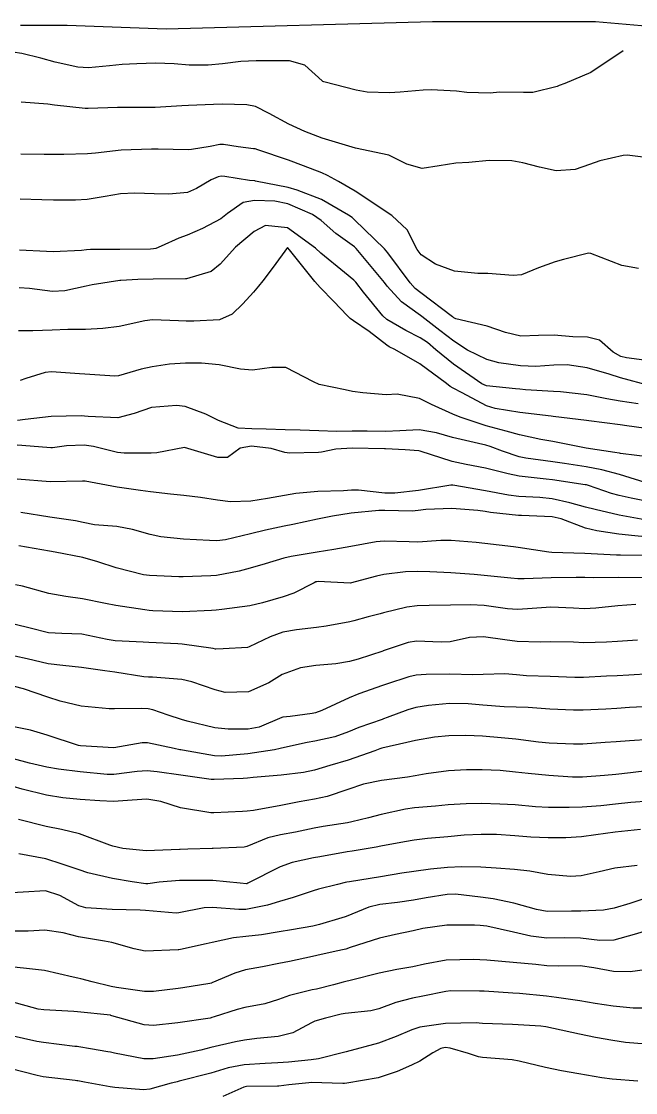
# Model space of a CAD drawing. Header units: metres. Extents: x 292545 to 299085, y 7450245 to 7463078.
# Drawn here: x 294752.3 to 294788.9, y 7462870 to 7462934 of the extents above; entities that cross this region are included whole.
import ezdxf

# ---------------------------------------------------------------- set-up
doc = ezdxf.new("R2010")
doc.units = ezdxf.units.M
for name, color, linetype in [('Area', 45, 'Continuous'), ('Curvas de Nivel 1m', 11, 'Continuous'), ('Curvas de Nivel 5m', 15, 'Continuous')]:
    doc.layers.add(name, color=color, linetype=linetype)

msp = doc.modelspace()

# ---------------------------------------------------------------- linework, layer by layer
at = {"layer": 'Area'}
msp.add_polyline3d([(294752.195, 7462933.781, 714.767), (294754.993, 7462933.791, 721.398), (294760.901, 7462933.572, 725.848), (294776.815, 7462934.01, 715.177), (294786.558, 7462934, 715.189), (294801.662, 7462932.69, 715.468), (294806.39, 7462932.945, 719.417), (294814.976, 7462932.586, 721.467), (294815.751, 7462932.654, 718.735), (294817.505, 7462932.72, 720.459), (294832.761, 7462930.872, 714.07)], dxfattribs=at)
at = {"layer": 'Curvas de Nivel 1m', "flags": 128}
for points, elevation in [([(294790.206, 7462925.793), (294788.447, 7462926.01), (294788.209, 7462926), (294786.8, 7462925.675), (294786.201, 7462925.457), (294785.33, 7462925.155), (294784.195, 7462925.089), (294783.196, 7462925.312), (294782.202, 7462925.569), (294781.552, 7462925.675), (294780.206, 7462925.697), (294778.988, 7462925.58), (294778.205, 7462925.541), (294777.202, 7462925.381), (294776.201, 7462925.214), (294775.274, 7462925.474), (294774.209, 7462926.011), (294772.213, 7462926.44), (294770.219, 7462927.039), (294769.186, 7462927.439), (294768.227, 7462927.871), (294767.061, 7462928.502), (294766.239, 7462928.935), (294765.729, 7462929.029), (294764.241, 7462929.062), (294763.733, 7462929.053), (294762.239, 7462928.981), (294761.842, 7462928.961), (294760.237, 7462928.869), (294759.961, 7462928.86), (294758.237, 7462928.863), (294757.99, 7462928.859), (294756.236, 7462928.805), (294756.052, 7462928.815), (294754.238, 7462929.016), (294753.835, 7462929.06), (294752.241, 7462929.186)], 714), ([(294789.112, 7462919.256), (294788.131, 7462919.435), (294786.276, 7462920.143), (294786.141, 7462920.167), (294784.638, 7462919.792), (294784.133, 7462919.648), (294783.144, 7462919.293), (294782.121, 7462918.879), (294781.627, 7462918.821), (294780.122, 7462918.944), (294779.526, 7462918.952), (294778.124, 7462919.091), (294777.001, 7462919.51), (294776.138, 7462920.064), (294775.906, 7462920.394), (294775.304, 7462921.552), (294774.39, 7462922.417), (294774.165, 7462922.563), (294773.777, 7462922.815), (294772.184, 7462923.863), (294771.198, 7462924.455), (294770.543, 7462924.812), (294770.198, 7462924.959), (294769.103, 7462925.377), (294768.205, 7462925.723), (294766.383, 7462926.336), (294766.212, 7462926.389), (294766.108, 7462926.407), (294765.194, 7462926.525), (294764.325, 7462926.65), (294764.214, 7462926.656), (294764.107, 7462926.648), (294763.521, 7462926.547), (294762.412, 7462926.356), (294762.211, 7462926.337), (294760.414, 7462926.374), (294760.211, 7462926.384), (294760.014, 7462926.386), (294758.21, 7462926.321), (294756.687, 7462926.146), (294756.208, 7462926.097), (294754.787, 7462926.064), (294754.207, 7462926.057), (294753.608, 7462926.06), (294752.207, 7462926.081)], 713), ([(294790.065, 7462913.692), (294788.412, 7462913.903), (294788.069, 7462913.997), (294787.616, 7462914.257), (294786.781, 7462914.97), (294786.082, 7462915.141), (294785.196, 7462915.174), (294784.082, 7462915.257), (294783.14, 7462915.251), (294782.082, 7462915.216), (294781.172, 7462915.422), (294780.087, 7462915.803), (294778.213, 7462916.248), (294778.092, 7462916.301), (294778.054, 7462916.332), (294778, 7462916.371), (294776.107, 7462917.794), (294775.777, 7462918.063), (294775.479, 7462918.4), (294774.139, 7462920.188), (294773.939, 7462920.422), (294772.16, 7462922.155), (294772.009, 7462922.289), (294771.798, 7462922.445), (294770.176, 7462923.371), (294768.734, 7462923.935), (294768.187, 7462924.084), (294766.233, 7462924.469), (294766.192, 7462924.478), (294765.87, 7462924.515), (294764.409, 7462924.751), (294764.195, 7462924.768), (294764.003, 7462924.734), (294763.587, 7462924.546), (294762.713, 7462924.026), (294762.181, 7462923.793), (294761.069, 7462923.681), (294760.18, 7462923.71), (294759.022, 7462923.756), (294758.179, 7462923.708), (294757.255, 7462923.541), (294756.174, 7462923.381), (294755.476, 7462923.334), (294754.173, 7462923.331), (294753.48, 7462923.354), (294752.173, 7462923.384)], 712), ([(294789.821, 7462912.232), (294788.05, 7462912.708), (294787.375, 7462912.938), (294786.059, 7462913.324), (294784.864, 7462913.489), (294784.061, 7462913.477), (294782.98, 7462913.389), (294782.06, 7462913.428), (294780.784, 7462913.618), (294780.065, 7462913.812), (294778.897, 7462914.362), (294778.078, 7462914.906), (294777.254, 7462915.552), (294776.172, 7462916.389), (294776.093, 7462916.438), (294774.955, 7462917.261), (294774.111, 7462918.196), (294773.94, 7462918.422), (294772.956, 7462919.606), (294772.25, 7462920.439), (294772.144, 7462920.536), (294771.034, 7462921.339), (294770.159, 7462922.117), (294769.651, 7462922.475), (294768.172, 7462923.117), (294767.396, 7462923.277), (294766.175, 7462923.308), (294765.499, 7462923.194), (294764.574, 7462922.534), (294764.16, 7462922.223), (294763.063, 7462921.642), (294762.15, 7462921.248), (294761.648, 7462921.065), (294760.608, 7462920.575), (294760.282, 7462920.438), (294760.141, 7462920.417), (294759.972, 7462920.413), (294758.141, 7462920.376), (294756.377, 7462920.391), (294756.14, 7462920.373), (294755.834, 7462920.329), (294754.139, 7462920.251), (294753.742, 7462920.259), (294752.14, 7462920.344)], 711), ([(294790.014, 7462909.637), (294788.416, 7462909.847), (294788.018, 7462909.904), (294786.15, 7462910.149), (294786.021, 7462910.161), (294785.023, 7462910.29), (294784.024, 7462910.402), (294783.909, 7462910.417), (294782.026, 7462910.652), (294780.563, 7462910.876), (294780.03, 7462911.048), (294778.59, 7462911.811), (294778.04, 7462912.108), (294777.872, 7462912.204), (294777.646, 7462912.376), (294776.06, 7462913.559), (294774.561, 7462914.415), (294774.226, 7462914.569), (294774.075, 7462914.66), (294773.037, 7462915.477), (294772.09, 7462916.124), (294771.902, 7462916.253), (294771.716, 7462916.446), (294770.927, 7462917.284), (294770.109, 7462918.115), (294769.781, 7462918.473), (294768.267, 7462920.363), (294768.16, 7462920.49), (294768.143, 7462920.501), (294767.289, 7462919.335), (294766.67, 7462918.504), (294766.426, 7462918.199), (294766.113, 7462917.844), (294765.478, 7462917.144), (294764.839, 7462916.529), (294764.089, 7462916.175), (294762.544, 7462916.099), (294762.088, 7462916.111), (294761.642, 7462916.118), (294760.089, 7462916.175), (294759.621, 7462916.12), (294758.085, 7462915.792), (294757.124, 7462915.66), (294756.083, 7462915.605), (294755.033, 7462915.596), (294754.082, 7462915.566), (294752.933, 7462915.523), (294752.081, 7462915.519)], 709), ([(294789.99, 7462907.951), (294788.043, 7462908.199), (294787.993, 7462908.21), (294787.961, 7462908.218), (294787.704, 7462908.254), (294785.997, 7462908.522), (294785.703, 7462908.577), (294784.009, 7462908.913), (294783.278, 7462909.04), (294782.013, 7462909.309), (294781.205, 7462909.522), (294780.018, 7462909.843), (294778.475, 7462910.365), (294778.025, 7462910.541), (294776.755, 7462911.114), (294776.034, 7462911.482), (294774.703, 7462911.747), (294774.036, 7462911.7), (294772.658, 7462911.812), (294772.038, 7462911.907), (294771.585, 7462911.993), (294770.041, 7462912.32), (294769.694, 7462912.473), (294768.055, 7462913.326), (294767.221, 7462913.333), (294766.053, 7462913.181), (294765.333, 7462913.241), (294764.057, 7462913.493), (294763.008, 7462913.601), (294762.058, 7462913.587), (294761.101, 7462913.526), (294760.055, 7462913.375), (294759.416, 7462913.226), (294758.046, 7462912.835), (294757.842, 7462912.816), (294756.047, 7462912.93), (294755.727, 7462912.956), (294754.049, 7462913.079), (294753.669, 7462913.043), (294752.524, 7462912.675), (294752.171, 7462912.558)], 708), ([(294789.835, 7462906.371), (294787.98, 7462906.933), (294786.936, 7462907.219), (294785.984, 7462907.395), (294784.696, 7462907.59), (294783.994, 7462907.697), (294782.398, 7462907.915), (294781.998, 7462907.996), (294780.99, 7462908.335), (294780.265, 7462908.606), (294780.006, 7462908.687), (294779.559, 7462908.803), (294778.011, 7462909.149), (294777.053, 7462909.424), (294776.015, 7462909.604), (294774.869, 7462909.557), (294774.014, 7462909.518), (294772.918, 7462909.527), (294772.014, 7462909.522), (294771.069, 7462909.51), (294770.014, 7462909.547), (294768.896, 7462909.599), (294768.014, 7462909.605), (294766.87, 7462909.646), (294766.014, 7462909.663), (294765.211, 7462909.718), (294764.019, 7462910.167), (294763.271, 7462910.548), (294762.027, 7462911), (294761.521, 7462911.072), (294760.027, 7462910.946), (294758.981, 7462910.596), (294758.02, 7462910.334), (294756.244, 7462910.404), (294756.021, 7462910.425), (294755.829, 7462910.441), (294754.02, 7462910.412), (294752.476, 7462910.218), (294752.018, 7462910.174)], 707), ([(294789.963, 7462905.275), (294788.674, 7462905.534), (294787.967, 7462905.681), (294787.511, 7462905.8), (294786.126, 7462906.278), (294786.009, 7462906.315), (294785.973, 7462906.323), (294785.925, 7462906.329), (294783.978, 7462906.631), (294783.613, 7462906.669), (294781.981, 7462906.841), (294781.332, 7462906.981), (294779.988, 7462907.327), (294778.816, 7462907.537), (294777.993, 7462907.722), (294776.066, 7462908.335), (294776.002, 7462908.352), (294775.172, 7462908.408), (294774.003, 7462908.471), (294773.952, 7462908.472), (294772.004, 7462908.516), (294771.037, 7462908.454), (294770.186, 7462908.281), (294770, 7462908.261), (294768.272, 7462908.215), (294767.999, 7462908.249), (294767.181, 7462908.498), (294766.004, 7462908.643), (294765.323, 7462908.52), (294764.561, 7462907.965), (294763.994, 7462907.96), (294762.003, 7462908.56), (294760.344, 7462908.238), (294759.997, 7462908.209), (294758.395, 7462908.208), (294757.998, 7462908.259), (294756.559, 7462908.624), (294756.004, 7462908.698), (294754.937, 7462908.646), (294754.116, 7462908.544), (294754.001, 7462908.539), (294752.279, 7462908.677), (294752.003, 7462908.692)], 706), ([(294789.937, 7462903.182), (294788.908, 7462903.271), (294787.94, 7462903.382), (294786.637, 7462903.575), (294785.945, 7462903.742), (294784.494, 7462904.295), (294783.954, 7462904.421), (294782.122, 7462904.495), (294781.955, 7462904.501), (294780.284, 7462904.673), (294779.957, 7462904.725), (294779.52, 7462904.792), (294777.958, 7462904.902), (294776.406, 7462904.842), (294775.957, 7462904.786), (294775.603, 7462904.756), (294773.957, 7462904.787), (294773.597, 7462904.783), (294771.955, 7462904.627), (294770.831, 7462904.457), (294769.951, 7462904.282), (294768.469, 7462903.963), (294767.947, 7462903.853), (294766.83, 7462903.615), (294765.942, 7462903.403), (294764.451, 7462903.045), (294763.937, 7462902.982), (294763.491, 7462902.991), (294761.938, 7462903.074), (294760.576, 7462903.217), (294759.941, 7462903.349), (294758.884, 7462903.66), (294757.945, 7462903.834), (294756.626, 7462903.943), (294755.947, 7462904.071), (294755.48, 7462904.168), (294753.95, 7462904.396), (294752.207, 7462904.677)], 704), ([(294789.922, 7462902.098), (294788.043, 7462902.127), (294787.922, 7462902.13), (294787.801, 7462902.131), (294785.922, 7462902.215), (294783.935, 7462902.287), (294783.762, 7462902.302), (294781.927, 7462902.581), (294781.643, 7462902.617), (294779.93, 7462902.811), (294779.412, 7462902.873), (294777.932, 7462903.007), (294777.32, 7462902.992), (294775.93, 7462902.905), (294775.425, 7462902.91), (294773.931, 7462902.962), (294773.437, 7462902.918), (294771.926, 7462902.64), (294770.927, 7462902.455), (294769.93, 7462902.296), (294768.366, 7462902.046), (294767.925, 7462901.938), (294766.811, 7462901.61), (294765.915, 7462901.346), (294765.266, 7462901.166), (294763.908, 7462900.911), (294763.571, 7462900.88), (294761.907, 7462900.82), (294761.651, 7462900.819), (294759.908, 7462900.899), (294759.554, 7462900.948), (294757.914, 7462901.371), (294756.813, 7462901.728), (294755.923, 7462901.979), (294754.275, 7462902.308), (294753.929, 7462902.371), (294752.093, 7462902.678)], 703), ([(294789.372, 7462900.772), (294787.908, 7462900.781), (294786.407, 7462900.772), (294785.908, 7462900.781), (294785.399, 7462900.794), (294783.908, 7462900.777), (294782.286, 7462900.704), (294781.907, 7462900.711), (294781.486, 7462900.755), (294779.908, 7462900.905), (294779.304, 7462900.961), (294777.91, 7462901.067), (294776.658, 7462901.136), (294775.91, 7462901.151), (294775.191, 7462901.127), (294773.908, 7462900.967), (294773.461, 7462900.871), (294771.903, 7462900.44), (294769.98, 7462900.545), (294769.904, 7462900.539), (294769.848, 7462900.527), (294769.735, 7462900.472), (294768.529, 7462899.851), (294767.894, 7462899.638), (294766.657, 7462899.275), (294765.889, 7462899.089), (294764.232, 7462898.88), (294763.886, 7462898.837), (294763.617, 7462898.812), (294761.885, 7462898.738), (294760.099, 7462898.801), (294759.885, 7462898.822), (294759.623, 7462898.855), (294757.888, 7462899.113), (294757.276, 7462899.229), (294755.892, 7462899.511), (294754.899, 7462899.651), (294753.895, 7462899.839), (294752.312, 7462900.262), (294751.9, 7462900.345)], 702), ([(294788.964, 7462899.167), (294787.891, 7462899.089), (294786.579, 7462898.959), (294785.889, 7462898.921), (294785.229, 7462898.947), (294783.89, 7462899.008), (294782.492, 7462898.924), (294781.888, 7462898.884), (294781.301, 7462898.924), (294779.89, 7462899.108), (294779.092, 7462899.157), (294777.89, 7462899.128), (294776.613, 7462899.112), (294775.89, 7462899.102), (294775.277, 7462899.019), (294773.885, 7462898.677), (294773.684, 7462898.623), (294772.959, 7462898.429), (294772.122, 7462898.195), (294771.878, 7462898.136), (294770.458, 7462897.877), (294769.873, 7462897.801), (294768.685, 7462897.668), (294767.868, 7462897.526), (294767.114, 7462897.252), (294765.855, 7462896.637), (294765.763, 7462896.613), (294764.303, 7462896.536), (294763.876, 7462896.516), (294763.853, 7462896.516), (294763.715, 7462896.541), (294761.857, 7462896.809), (294761.588, 7462896.833), (294759.858, 7462896.909), (294759.533, 7462896.918), (294757.859, 7462897.009), (294757.383, 7462897.092), (294755.864, 7462897.395), (294754.666, 7462897.444), (294753.871, 7462897.488), (294752.775, 7462897.77), (294751.876, 7462897.976)], 701), ([(294789.841, 7462895.037), (294788.54, 7462894.95), (294787.839, 7462894.917), (294787.217, 7462894.889), (294785.838, 7462894.814), (294785.311, 7462894.812), (294783.839, 7462894.866), (294782.435, 7462894.917), (294781.839, 7462894.971), (294781.139, 7462895.038), (294779.839, 7462894.999), (294779.217, 7462894.978), (294777.839, 7462895.012), (294776.437, 7462894.989), (294775.838, 7462894.944), (294775.391, 7462894.851), (294774.072, 7462894.418), (294773.891, 7462894.361), (294773.832, 7462894.339), (294772.417, 7462893.845), (294771.825, 7462893.6), (294770.198, 7462892.845), (294769.815, 7462892.697), (294769.631, 7462892.656), (294768.313, 7462892.485), (294767.862, 7462892.44), (294767.812, 7462892.433), (294766.464, 7462891.849), (294765.801, 7462891.725), (294764.598, 7462891.735), (294763.802, 7462891.812), (294762.16, 7462892.204), (294761.809, 7462892.308), (294761.011, 7462892.572), (294760.111, 7462892.881), (294759.816, 7462892.94), (294759.449, 7462892.961), (294757.816, 7462892.936), (294757.488, 7462892.941), (294755.818, 7462893.108), (294754.575, 7462893.403), (294753.823, 7462893.64), (294752.371, 7462894.131), (294751.829, 7462894.275)], 699), ([(294789.816, 7462893.082), (294788.59, 7462893.018), (294787.82, 7462892.962), (294787.168, 7462892.918), (294785.819, 7462892.858), (294785.243, 7462892.862), (294783.819, 7462892.932), (294782.523, 7462893.023), (294781.82, 7462893.049), (294781.094, 7462893.064), (294779.821, 7462893.154), (294778.945, 7462893.235), (294777.822, 7462893.257), (294776.582, 7462893.15), (294775.819, 7462893.025), (294775.336, 7462892.886), (294774.112, 7462892.417), (294773.892, 7462892.339), (294773.811, 7462892.31), (294772.413, 7462891.825), (294771.8, 7462891.572), (294770.977, 7462891.277), (294769.791, 7462891.015), (294769.331, 7462890.933), (294767.784, 7462890.589), (294767.704, 7462890.572), (294767.37, 7462890.496), (294765.78, 7462890.248), (294764.209, 7462890.105), (294763.779, 7462890.125), (294761.874, 7462890.467), (294761.782, 7462890.483), (294761.715, 7462890.494), (294761.372, 7462890.566), (294759.788, 7462890.912), (294759.464, 7462890.917), (294757.783, 7462890.61), (294755.784, 7462890.735), (294755.657, 7462890.76), (294753.793, 7462891.363), (294752.8, 7462891.667), (294751.801, 7462891.859)], 698), ([(294789.792, 7462891.112), (294788.576, 7462891.034), (294787.794, 7462890.969), (294787.135, 7462890.924), (294785.791, 7462890.841), (294785.239, 7462890.838), (294783.792, 7462890.9), (294783.147, 7462890.956), (294781.795, 7462891.122), (294780.92, 7462891.215), (294779.797, 7462891.31), (294778.81, 7462891.348), (294777.797, 7462891.327), (294776.927, 7462891.252), (294775.793, 7462891.052), (294775.269, 7462890.927), (294773.785, 7462890.585), (294773.661, 7462890.545), (294773.367, 7462890.426), (294771.777, 7462889.87), (294770.684, 7462889.55), (294769.771, 7462889.287), (294769.112, 7462889.134), (294767.768, 7462888.975), (294766.096, 7462888.844), (294765.766, 7462888.809), (294765.503, 7462888.785), (294763.765, 7462888.714), (294763.584, 7462888.723), (294761.767, 7462888.97), (294760.362, 7462889.174), (294759.769, 7462889.229), (294759.171, 7462889.194), (294757.767, 7462889.014), (294757.367, 7462889.014), (294755.769, 7462889.188), (294754.465, 7462889.344), (294753.771, 7462889.466), (294752.742, 7462889.701), (294751.776, 7462889.955)], 697), ([(294789.773, 7462889.249), (294788.633, 7462889.109), (294787.771, 7462889.02), (294787.082, 7462888.954), (294785.769, 7462888.867), (294785.185, 7462888.869), (294783.77, 7462888.966), (294782.523, 7462889.071), (294781.771, 7462889.159), (294780.861, 7462889.25), (294779.772, 7462889.29), (294778.842, 7462889.289), (294777.772, 7462889.233), (294776.434, 7462889.054), (294775.768, 7462888.93), (294775.314, 7462888.858), (294773.765, 7462888.669), (294772.69, 7462888.436), (294771.76, 7462888.129), (294770.513, 7462887.704), (294769.754, 7462887.54), (294768.843, 7462887.388), (294767.75, 7462887.16), (294766.108, 7462886.876), (294765.746, 7462886.834), (294765.453, 7462886.815), (294763.745, 7462886.726), (294763.56, 7462886.727), (294761.748, 7462887.031), (294760.579, 7462887.406), (294759.752, 7462887.545), (294758.864, 7462887.487), (294757.751, 7462887.409), (294756.929, 7462887.441), (294755.752, 7462887.533), (294754.728, 7462887.621), (294753.754, 7462887.776), (294752.29, 7462888.142), (294751.759, 7462888.293)], 696), ([(294789.233, 7462885.742), (294787.726, 7462885.582), (294786.577, 7462885.418), (294785.723, 7462885.299), (294784.778, 7462885.234), (294783.722, 7462885.237), (294782.689, 7462885.282), (294781.723, 7462885.357), (294780.64, 7462885.425), (294779.724, 7462885.436), (294778.697, 7462885.387), (294777.722, 7462885.3), (294776.521, 7462885.188), (294775.72, 7462885.094), (294775.13, 7462884.997), (294773.718, 7462884.732), (294773.456, 7462884.685), (294772.006, 7462884.446), (294771.712, 7462884.397), (294770.071, 7462884.105), (294769.709, 7462884.039), (294768.421, 7462883.768), (294767.703, 7462883.51), (294765.776, 7462882.519), (294765.716, 7462882.496), (294765.692, 7462882.49), (294765.326, 7462882.524), (294763.694, 7462882.684), (294763.544, 7462882.692), (294761.694, 7462882.69), (294760.491, 7462882.578), (294759.8, 7462882.48), (294759.691, 7462882.482), (294758.863, 7462882.598), (294757.695, 7462882.799), (294756.219, 7462883.153), (294755.7, 7462883.315), (294754.692, 7462883.661), (294753.706, 7462883.972), (294752.102, 7462884.283)], 694), ([(294789.044, 7462883.578), (294787.705, 7462883.431), (294786.76, 7462883.212), (294785.7, 7462882.972), (294785.055, 7462882.931), (294783.7, 7462883.04), (294782.627, 7462883.241), (294781.703, 7462883.348), (294780.619, 7462883.426), (294779.704, 7462883.488), (294778.564, 7462883.502), (294777.704, 7462883.471), (294776.683, 7462883.366), (294775.701, 7462883.227), (294774.987, 7462883.12), (294773.698, 7462882.902), (294771.851, 7462882.604), (294771.694, 7462882.577), (294771.587, 7462882.558), (294771.143, 7462882.455), (294769.992, 7462882.164), (294769.687, 7462882.063), (294768.497, 7462881.666), (294767.677, 7462881.422), (294766.962, 7462881.213), (294765.669, 7462880.959), (294765.245, 7462880.949), (294763.671, 7462881.07), (294763.165, 7462881.05), (294761.666, 7462880.75), (294761.492, 7462880.736), (294759.668, 7462880.898), (294759.345, 7462880.916), (294757.676, 7462880.945), (294756.092, 7462881.048), (294755.678, 7462881.168), (294754.554, 7462881.782), (294753.687, 7462882.073), (294752.362, 7462881.998), (294751.686, 7462881.947)], 693), ([(294789.685, 7462881.67), (294788.608, 7462881.317), (294787.674, 7462881.025), (294787.023, 7462880.916), (294785.672, 7462880.863), (294785.109, 7462880.847), (294783.671, 7462880.843), (294783.023, 7462880.96), (294781.678, 7462881.34), (294780.431, 7462881.593), (294779.683, 7462881.697), (294778.188, 7462881.863), (294777.685, 7462881.853), (294776.431, 7462881.643), (294775.68, 7462881.515), (294774.712, 7462881.375), (294773.675, 7462881.243), (294773.012, 7462881.091), (294771.664, 7462880.541), (294771.601, 7462880.513), (294771.405, 7462880.453), (294770.07, 7462880.055), (294769.658, 7462879.962), (294768.398, 7462879.74), (294767.654, 7462879.614), (294766.588, 7462879.442), (294765.651, 7462879.332), (294764.919, 7462879.259), (294763.647, 7462878.989), (294763.291, 7462878.899), (294761.747, 7462878.559), (294761.661, 7462878.542), (294761.643, 7462878.536), (294761.617, 7462878.535), (294759.642, 7462878.473), (294758.98, 7462878.597), (294757.648, 7462878.974), (294757.214, 7462879.052), (294755.653, 7462879.33), (294754.744, 7462879.562), (294753.659, 7462879.719), (294752.662, 7462879.666), (294751.658, 7462879.654)], 692), ([(294789.658, 7462879.706), (294788.868, 7462879.455), (294787.652, 7462879.131), (294786.818, 7462879.102), (294785.653, 7462879.242), (294784.673, 7462879.269), (294783.652, 7462879.241), (294782.694, 7462879.355), (294781.656, 7462879.609), (294780.056, 7462879.949), (294779.659, 7462879.994), (294779.325, 7462880.02), (294777.659, 7462880.027), (294776.236, 7462879.816), (294775.656, 7462879.671), (294774.608, 7462879.456), (294773.651, 7462879.244), (294771.884, 7462878.685), (294771.644, 7462878.589), (294771.535, 7462878.56), (294771.059, 7462878.456), (294769.901, 7462878.207), (294769.64, 7462878.148), (294768.272, 7462877.849), (294767.635, 7462877.723), (294766.665, 7462877.536), (294765.631, 7462877.341), (294765.001, 7462877.155), (294763.623, 7462876.567), (294763.605, 7462876.558), (294763.499, 7462876.541), (294761.901, 7462876.275), (294761.618, 7462876.23), (294760.15, 7462876.05), (294759.615, 7462876.05), (294757.926, 7462876.299), (294757.619, 7462876.359), (294756.473, 7462876.627), (294755.801, 7462876.814), (294755.625, 7462876.853), (294755.353, 7462876.915), (294753.629, 7462877.304), (294752.911, 7462877.386), (294751.631, 7462877.53)], 691), ([(294789.605, 7462875.057), (294788.796, 7462875.051), (294787.607, 7462875.172), (294786.535, 7462875.345), (294785.611, 7462875.498), (294784.214, 7462875.694), (294783.615, 7462875.772), (294782.007, 7462875.935), (294781.617, 7462875.962), (294779.898, 7462876.068), (294779.619, 7462876.077), (294777.905, 7462876.089), (294777.618, 7462876.063), (294776.226, 7462875.782), (294775.612, 7462875.652), (294774.623, 7462875.395), (294773.602, 7462875.027), (294773.122, 7462874.906), (294771.597, 7462874.734), (294771.356, 7462874.693), (294770.417, 7462874.462), (294769.78, 7462874.279), (294769.59, 7462874.184), (294768.471, 7462873.595), (294767.582, 7462873.366), (294766.312, 7462873.241), (294765.579, 7462873.155), (294765.05, 7462873.053), (294763.575, 7462872.701), (294762.979, 7462872.549), (294761.57, 7462872.245), (294760.123, 7462872.029), (294759.567, 7462872.026), (294757.807, 7462872.371), (294757.571, 7462872.423), (294757.41, 7462872.451), (294756.384, 7462872.628), (294755.683, 7462872.748), (294755.574, 7462872.762), (294755.444, 7462872.771), (294753.576, 7462873.006), (294753.175, 7462873.066), (294751.58, 7462873.431)], 689), ([(294789.58, 7462872.907), (294788.336, 7462873.004), (294787.582, 7462873.119), (294786.544, 7462873.31), (294785.585, 7462873.498), (294784.038, 7462873.846), (294783.589, 7462873.947), (294783.278, 7462873.993), (294781.59, 7462874.082), (294779.795, 7462874.144), (294779.591, 7462874.163), (294779.417, 7462874.178), (294777.591, 7462874.148), (294776.058, 7462873.926), (294775.587, 7462873.773), (294774.635, 7462873.357), (294773.578, 7462872.974), (294771.652, 7462872.449), (294771.573, 7462872.429), (294770.004, 7462872.031), (294769.568, 7462871.972), (294768.21, 7462871.84), (294767.566, 7462871.79), (294766.821, 7462871.757), (294765.564, 7462871.671), (294764.607, 7462871.485), (294763.559, 7462871.173), (294761.676, 7462870.69), (294761.554, 7462870.663), (294761.476, 7462870.648), (294761.203, 7462870.574), (294759.921, 7462870.213), (294759.547, 7462870.177), (294757.827, 7462870.329), (294757.549, 7462870.368), (294756.017, 7462870.633), (294755.623, 7462870.708), (294755.554, 7462870.72), (294755.463, 7462870.732), (294753.556, 7462870.966), (294753.185, 7462871.035), (294751.561, 7462871.451)], 688), ([(294789.09, 7462870.697), (294787.551, 7462870.814), (294786.926, 7462870.892), (294785.556, 7462871.129), (294784.524, 7462871.325), (294783.561, 7462871.517), (294781.999, 7462871.893), (294781.568, 7462871.973), (294779.808, 7462872.109), (294779.57, 7462872.155), (294778.954, 7462872.359), (294777.876, 7462872.676), (294777.576, 7462872.7), (294777.315, 7462872.643), (294776.823, 7462872.387), (294776.06, 7462871.9), (294775.565, 7462871.644), (294774.699, 7462871.271), (294773.558, 7462870.903), (294771.691, 7462870.585), (294771.554, 7462870.56), (294771.455, 7462870.55), (294769.554, 7462870.614), (294769.42, 7462870.606), (294768.231, 7462870.483), (294767.633, 7462870.408), (294767.552, 7462870.404), (294765.699, 7462870.37), (294765.55, 7462870.336), (294764.294, 7462869.78)], 687)]:
    msp.add_lwpolyline(points, dxfattribs=dict(at, elevation=elevation))
at = {"layer": 'Curvas de Nivel 5m', "flags": 128}
for points, elevation in [([(294788.213, 7462932.25), (294786.27, 7462930.959), (294784.719, 7462930.295), (294784.386, 7462930.173), (294784.26, 7462930.118), (294782.809, 7462929.76), (294782.255, 7462929.761), (294780.819, 7462929.777), (294780.254, 7462929.724), (294778.857, 7462929.76), (294778.255, 7462929.835), (294776.724, 7462929.917), (294776.256, 7462929.901), (294774.882, 7462929.783), (294774.253, 7462929.752), (294772.902, 7462929.784), (294772.255, 7462929.896), (294770.327, 7462930.395), (294770.262, 7462930.419), (294770.215, 7462930.461), (294769.184, 7462931.388), (294768.275, 7462931.649), (294767.124, 7462931.652), (294766.274, 7462931.662), (294765.364, 7462931.614), (294764.272, 7462931.477), (294763.417, 7462931.403), (294762.271, 7462931.396), (294761.369, 7462931.471), (294760.272, 7462931.519), (294759.152, 7462931.477), (294758.271, 7462931.429), (294757.524, 7462931.364), (294756.269, 7462931.241), (294755.625, 7462931.281), (294754.272, 7462931.577), (294753.421, 7462931.81), (294752.277, 7462932.087), (294750.646, 7462932.329)], 715), ([(294789.108, 7462911.163), (294788.034, 7462911.318), (294787.233, 7462911.46), (294786.037, 7462911.709), (294784.459, 7462911.875), (294784.039, 7462911.898), (294782.361, 7462911.996), (294782.04, 7462912.03), (294781.775, 7462912.058), (294780.042, 7462912.243), (294779.767, 7462912.353), (294778.06, 7462913.528), (294777.009, 7462914.386), (294776.509, 7462914.825), (294776.08, 7462915.105), (294775.218, 7462915.537), (294774.091, 7462916.197), (294773.839, 7462916.423), (294772.697, 7462917.844), (294772.229, 7462918.439), (294772.115, 7462918.56), (294771.554, 7462919.015), (294770.138, 7462920.174), (294769.813, 7462920.473), (294768.155, 7462921.678), (294766.838, 7462921.821), (294766.152, 7462921.465), (294765.045, 7462920.526), (294764.133, 7462919.5), (294763.597, 7462919.077), (294762.124, 7462918.629), (294762.057, 7462918.627), (294760.123, 7462918.618), (294759.216, 7462918.594), (294758.192, 7462918.539), (294758.122, 7462918.529), (294756.479, 7462918.265), (294756.116, 7462918.189), (294754.85, 7462917.911), (294754.111, 7462917.878), (294752.738, 7462918.049), (294752.114, 7462918.093)], 710), ([(294789.499, 7462904.235), (294787.956, 7462904.519), (294786.53, 7462904.843), (294785.96, 7462904.986), (294785.011, 7462905.241), (294783.965, 7462905.486), (294783.229, 7462905.575), (294781.966, 7462905.627), (294781.344, 7462905.706), (294779.969, 7462905.972), (294778.031, 7462906.31), (294777.972, 7462906.313), (294777.912, 7462906.311), (294775.969, 7462905.993), (294774.561, 7462905.82), (294773.967, 7462905.832), (294772.395, 7462906.009), (294771.969, 7462906.011), (294771.491, 7462905.97), (294769.967, 7462905.923), (294768.653, 7462905.797), (294767.965, 7462905.692), (294766.946, 7462905.517), (294765.961, 7462905.358), (294764.744, 7462905.312), (294763.962, 7462905.408), (294762.949, 7462905.564), (294761.964, 7462905.678), (294761.16, 7462905.767), (294759.966, 7462905.903), (294759.358, 7462905.987), (294757.969, 7462906.186), (294756.06, 7462906.541), (294755.972, 7462906.553), (294755.894, 7462906.553), (294753.971, 7462906.495), (294751.996, 7462906.657)], 705), ([(294789.057, 7462897.046), (294787.864, 7462896.971), (294787.204, 7462896.925), (294785.862, 7462896.894), (294785.233, 7462896.916), (294783.862, 7462896.938), (294783.248, 7462896.923), (294781.863, 7462896.972), (294781.129, 7462897.072), (294779.866, 7462897.237), (294779.025, 7462897.198), (294777.862, 7462896.954), (294777.323, 7462896.916), (294775.862, 7462896.983), (294775.353, 7462896.913), (294773.92, 7462896.419), (294773.868, 7462896.405), (294773.853, 7462896.396), (294772.373, 7462895.91), (294771.846, 7462895.766), (294771.032, 7462895.639), (294769.843, 7462895.528), (294768.932, 7462895.389), (294767.838, 7462894.992), (294767.024, 7462894.502), (294765.827, 7462893.955), (294764.434, 7462893.926), (294763.828, 7462894.077), (294762.436, 7462894.554), (294761.834, 7462894.688), (294760.079, 7462894.83), (294759.835, 7462894.837), (294759.568, 7462894.86), (294757.838, 7462895.125), (294757.235, 7462895.22), (294755.841, 7462895.411), (294754.729, 7462895.534), (294753.848, 7462895.639), (294752.593, 7462895.931), (294751.854, 7462896.084)], 700), ([(294789.751, 7462887.431), (294788.658, 7462887.337), (294787.748, 7462887.25), (294786.861, 7462887.154), (294785.745, 7462887.071), (294784.982, 7462887.05), (294783.744, 7462887.05), (294782.964, 7462887.092), (294781.746, 7462887.204), (294780.83, 7462887.256), (294779.747, 7462887.281), (294778.83, 7462887.276), (294777.745, 7462887.199), (294776.996, 7462887.129), (294775.742, 7462887.023), (294775.192, 7462886.954), (294773.745, 7462886.626), (294772.992, 7462886.431), (294771.998, 7462886.187), (294771.738, 7462886.139), (294770.28, 7462885.919), (294769.733, 7462885.814), (294768.635, 7462885.576), (294767.727, 7462885.42), (294766.981, 7462885.244), (294765.716, 7462884.724), (294765.555, 7462884.682), (294763.714, 7462884.608), (294763.652, 7462884.603), (294762.185, 7462884.555), (294761.731, 7462884.541), (294761.713, 7462884.541), (294761.691, 7462884.538), (294759.712, 7462884.462), (294758.307, 7462884.604), (294757.715, 7462884.732), (294757.527, 7462884.8), (294755.726, 7462885.476), (294754.645, 7462885.735), (294753.732, 7462885.915), (294752.084, 7462886.33)], 695), ([(294789.634, 7462877.361), (294788.622, 7462877.235), (294787.633, 7462877.243), (294786.443, 7462877.464), (294785.636, 7462877.58), (294784.369, 7462877.559), (294783.636, 7462877.586), (294782.984, 7462877.658), (294781.638, 7462877.795), (294780.055, 7462877.929), (294779.639, 7462877.951), (294779.253, 7462877.969), (294777.638, 7462877.931), (294776.343, 7462877.686), (294775.634, 7462877.531), (294774.674, 7462877.368), (294773.63, 7462877.148), (294771.895, 7462876.715), (294771.625, 7462876.647), (294771.47, 7462876.606), (294770.892, 7462876.457), (294769.885, 7462876.201), (294769.618, 7462876.146), (294768.272, 7462875.825), (294767.609, 7462875.568), (294766.798, 7462875.31), (294765.602, 7462875.101), (294765.143, 7462874.982), (294763.772, 7462874.538), (294763.634, 7462874.498), (294763.592, 7462874.487), (294763.522, 7462874.471), (294761.589, 7462874.183), (294760.145, 7462874.027), (294759.588, 7462874.07), (294757.658, 7462874.609), (294757.593, 7462874.626), (294757.572, 7462874.632), (294755.596, 7462874.836), (294755.385, 7462874.854), (294753.597, 7462874.952), (294753.256, 7462875.005), (294751.605, 7462875.463)], 690)]:
    msp.add_lwpolyline(points, dxfattribs=dict(at, elevation=elevation))

doc.saveas('drawing.dxf')
